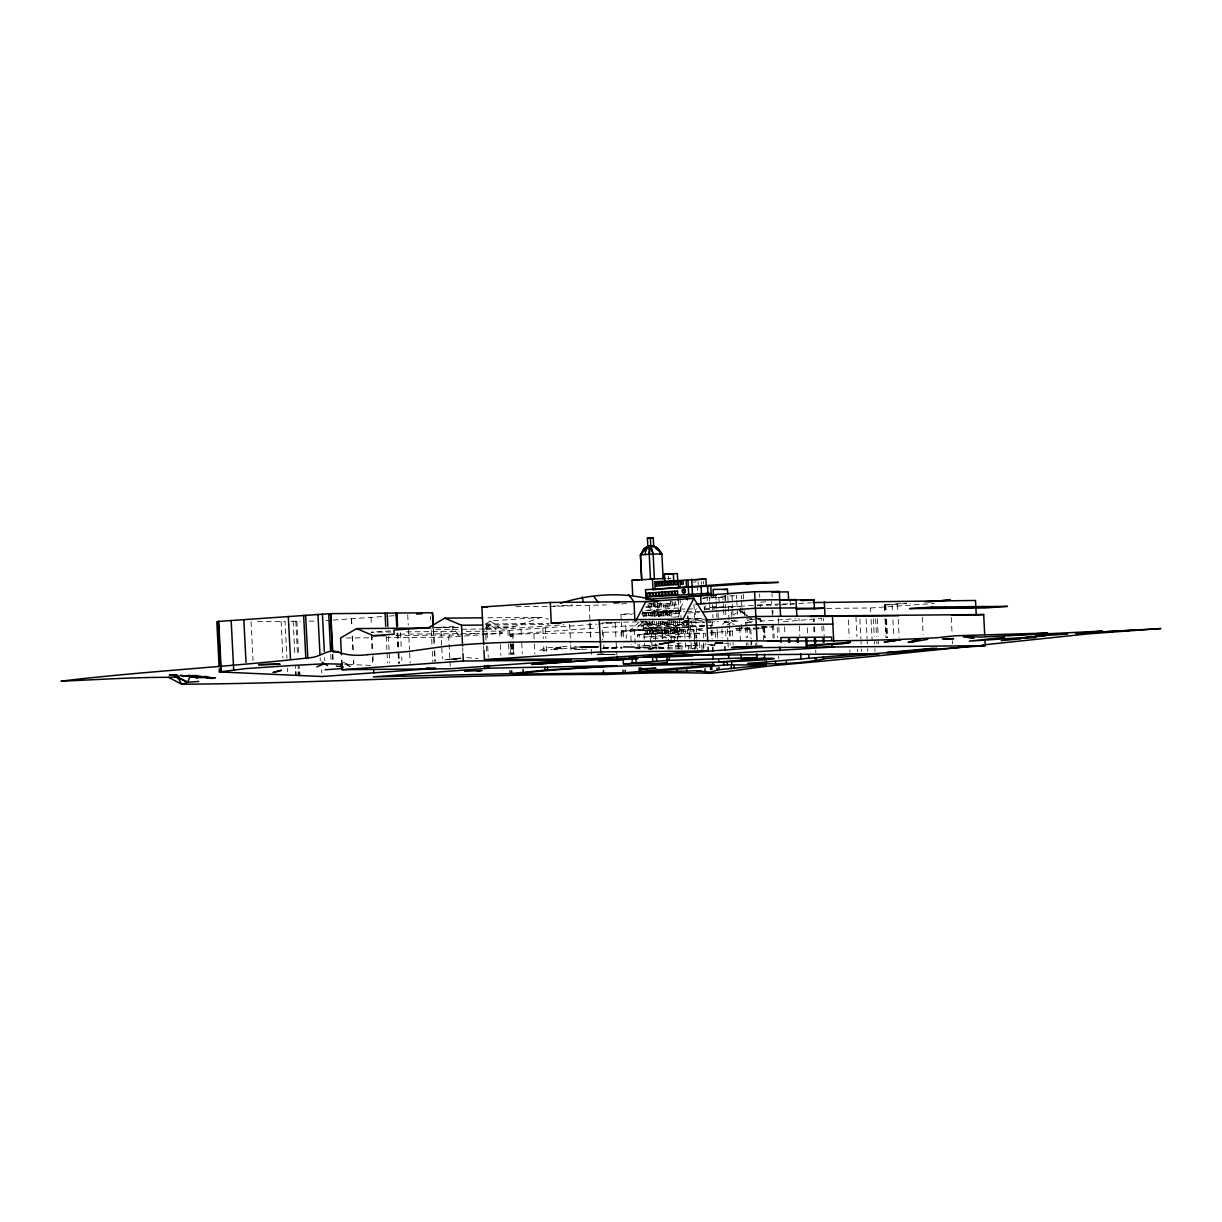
<?xml version="1.0" encoding="UTF-8"?>
<svg xmlns="http://www.w3.org/2000/svg" width="1222" height="1222" viewBox="0 0 1222 1222"><rect width="100%" height="100%" fill="white"/><g stroke="black" fill="none" stroke-linecap="round" stroke-linejoin="round"><path stroke-width="0.75" stroke-dasharray="5 3.75" d="M678.622 617.018L680.089 609.075L683.74 601.499M711.448 626.351L712.777 621.754M704.315 608.862L705.781 605.837M639.182 622.044L630.567 630.002L631.316 644.697M656 648.485L654.977 628.276L630.567 630.002L634.462 629.91L643.077 621.967M653.251 621.326L642.192 630.506L641.733 621.326M658.78 616.728L664.31 612.13L684.916 611.703M722.63 624.366L728.159 619.768M733.689 615.17L736.454 612.879M485.882 624.137L490.068 621.005L541.285 617.339L548.388 619.08M484.706 629.315L490.266 625.129L502.242 633.302L502.028 629.177L490.068 621.005M676.255 621.708L663.607 622.716L649.921 631.285L650.852 649.661M727.075 625.084L734.682 620.333M693.76 629.437L649.921 631.285L665.547 630.033L690.705 620.547L693.76 629.437L694.783 649.646M486.264 628.841L513.759 626.871L541.285 617.339L484.477 617.813M649.386 648.76L649.218 645.46L647.843 645.766L648.011 649.065L655.007 648.363M745.588 625.038L745.451 622.472L752.706 621.738M510.292 636.723L510.154 634.218L623.189 631.835L712.502 625.221L706.774 625.267M884.606 610.863L884.3 604.921L906.571 603.118M461.091 658.139L444.258 659.788L461.351 658.032L452.522 658.841L456.341 658.857M552.726 647.339L545.256 648.042L538.887 650.684L552.237 649.539M884.3 604.921L910.512 603.332M783.546 621.677L821.459 618.485L821.596 621.02M710.028 632.859L764.437 628.276L764.911 637.472M599.223 654.534L606.081 653.953M667.304 578.693L671.031 578.388L667.319 578.357M621.204 619.921L620.929 614.406L633.622 613.383M671.245 612.482L642.818 612.726L683.556 610.374M641.367 613.979L683.633 610.588M683.48 621.127L690.705 620.547M692.95 582.161L696.097 581.932M325.953 620.608L331.345 620.211M333.148 620.089L387.496 616.193M389.329 616.071L394.141 615.72M709.615 602.507L709.875 607.609L723.439 607.502L722.92 597.298L703.735 597.818L704.101 604.905M720.98 596.26L734.559 595.71M722.92 597.298L701.978 598.337M645.537 606.998L678.515 604.63M678.684 607.945L644.605 610.389L671.122 610.267M765.705 601.789L760.023 602.202L760.267 607.166M709.875 607.609L731.306 606.937L732.039 621.54M719.346 607.029L740.303 606.28M390.429 630.842L371.091 632.232L390.994 632.018M431.763 627.879L456.02 626.138M485.226 624.045L548.999 623.403M642.818 612.726L678.806 610.145M704.758 608.831L753.791 605.318M757.396 605.058L780.98 603.943M458.724 627.39L432.313 627.971M486.555 625.404L490.266 625.129M781.316 604.859L805.649 603.103M807.513 602.981L811.24 602.706M678.974 613.444L642.986 616.025L671.413 615.781M687.971 613.077L699.213 612.268M484.431 628.979L431.702 629.758M502.028 629.177L564.014 624.732M673.459 617.171L679.127 616.759L678.347 601.331M482.171 631.224L499.661 631.102L596.489 624.167M598.062 624.045L615.185 622.823L616.01 638.862M396.065 635.501L458.418 634.982L479.146 633.5L396.004 634.187M826.714 608.373L870.507 607.991L934.265 603.408M688.398 621.356L703.383 620.272M510.154 634.218L597.466 627.955M704.514 625.297L625.756 625.924L602.11 627.619L602.736 639.916M679.417 622.273L643.429 624.854L688.903 624.457M703.933 621.784L681.341 622.823L704.987 622.624M736.286 620.18L727.9 620.44M708.363 622.38L718.49 621.647M749.758 619.508L760.558 618.744L760.726 622.044M724.172 622.105L741.036 620.898M679.585 625.572L643.597 628.154L689.071 627.757M759.901 621.219L795.43 618.683M688.811 629.62L703.796 628.536M679.86 631.087L643.887 633.668L699.091 633.195L699.32 637.884M736.897 628.734L749.865 627.803M637.578 637.273L637.472 634.921L675.109 633.408L675.354 638.098M736.331 629.208L772.946 626.901L760.97 627.008M680.028 634.401L644.055 636.968L689.514 636.586M694.783 638.205L694.539 633.531L699.091 633.195M653.159 638.541L680.135 636.601M658.139 645.766L642.192 645.903L657.008 644.834M676.789 643.475L681.097 643.108M667.38 647.477L680.639 646.514L680.807 649.829M712.579 644.223L703.124 644.911L703.383 649.875M724.707 643.352L728.495 643.093M637.472 634.921L703.032 630.262M553.612 606.158L572.461 604.89M549.854 606.402L606.372 604.905M621.57 603.897L629.177 603.393M646.071 621.647L602.645 622.67M658.658 622.166L666.036 621.677M684.519 620.44L704.834 619.096M603.072 648.515L621.815 648.21M561.952 648.806L569.284 648.393M603.515 647.904L621.738 647.018M642.192 645.903L644.498 645.796L643.246 621.097M602.614 648.485L615.43 647.95M562.013 646.652L569.406 646.362M635.18 648.042L656.749 648.042M603.576 648.057L621.861 647.4M577.655 649.371L583.047 649.172M656.993 647.278L634.936 647.95M694.539 633.531L705.293 633.271L705.522 638.067M574.065 649.493L586.713 649.172M598.2 653.938L605.532 653.755M600.277 654.641L608.434 654.442M610.465 654.396L614.544 654.289M610.129 654.564L616.239 654.412M603.088 648.393L617.018 647.049L622.303 647.843M686.779 611.672L699.9 611.397M642.909 613.184L654.06 612.955L653.587 603.775M620.929 614.406L632.08 614.177M704.269 626.489L667.67 627.253L621.769 630.934L704.529 629.223M597.054 654.732L612.802 654.442L597.711 654.488M406.315 631.866L459.075 631.377M670.786 603.653L648.057 603.851L648.225 607.166M782.828 603.928L793.872 603.836M515.883 606.708L547.96 606.418M757.472 605.287L777.727 605.104M646.331 607.181L670.954 606.967M712.38 606.524L716.367 606.494M680.089 609.075L685.679 609.03M687.543 609.014L696.861 608.938M704.85 609.427L714.366 609.35M685.771 618.546L702.543 618.393L688.628 618.943L689.788 641.871M746.367 618.867L760.558 618.744M688.734 621.143L684.946 621.173L685.114 624.488M705.751 621.769L714.839 621.692M601.988 622.93L615.185 622.823M486.188 625.038L548.785 624.503M434.406 627.543L458.968 627.329M485.424 627.115L513.759 626.871M486.356 629.299L496.254 629.223M735.644 628.52L754.784 628.352M756.479 628.337L764.437 628.276M643.719 630.369L689.177 629.972M482.69 633.47L502.242 633.302L448.718 637.136L386.121 637.655M346.284 637.991L372.847 637.777M667.716 645.674L697.136 645.338M648.011 649.065L656.947 648.989M667.472 648.897L674.651 648.836M675.461 648.836L682.64 648.775M691.331 648.699L696.112 648.653M257.491 621.479L285.062 621.311L286.941 658.246M291.08 621.265L300.368 621.204M309.074 621.158L316.437 621.112M745.451 622.472L753.271 622.41M466.178 631.331L480.307 631.239M634.829 647.385L647.797 647.37L636.036 647.08M370.587 665.394L344.237 664.264M466.712 657.573L478.062 658.627M574.309 646.575L579.61 647.248M455.852 659.773L450.658 658.948L457.563 659.895M724.066 621.524L734.468 624.35M343.168 662.217L351.294 665.822M740.883 611.321L747.513 614.299M757.472 618.744L764.117 621.723M350.256 666.464L344.069 663.21L349.859 666.54M747.222 620.073L753.668 623.617M663.607 622.716L678.134 630.689L678.684 641.718M750.323 617.431L739.218 610.588L746.627 615.598M664.31 612.13L672.237 617.034M680.165 621.937L688.108 626.825L687.543 615.812M751.072 618.607L752.553 619.615M645.827 621.891L654.977 628.276M640.404 620.913L651.082 628.352L652.105 648.561M458.418 634.982L453.148 627.787L448.718 637.136L449.849 659.468M647.797 604.768L655.695 617.416M951.251 617.492L951.999 632.095M952.442 640.863L952.595 643.78M922.259 617.095L923.145 634.707M897.467 604.432L897.773 610.389M898.216 619.294L899.117 637.136M892.121 604.89L892.427 610.863M892.885 619.829L893.633 634.783M885.813 604.615L886.118 610.542M886.561 619.447L887.462 637.242M885.522 604.676L885.782 610.878M886.271 619.508L887.141 637.685M885.247 604.722L885.553 610.664M885.996 619.569L886.897 637.365M884.82 604.814L885.11 610.756M885.568 619.676L886.469 637.502M884.988 618.301L885.965 637.624M877.289 618.806L878.175 636.372M878.435 641.397L878.557 643.902M875.624 618.821L876.51 636.387M876.77 641.397L876.892 643.902M873.318 618.821L874.204 636.326M874.448 641.321L874.57 643.826M874.83 648.821L874.952 651.326M870.507 607.991L870.706 611.794M871.087 619.432L872.157 640.389M866.108 618.867L867.116 638.785M867.238 641.275L867.36 643.765M867.62 648.745L867.742 651.234M859.906 619.157L860.899 639.014M861.036 641.504L861.159 643.979M861.403 648.943L861.541 651.433M855.935 616.85L856.943 636.723M857.569 649.157L857.691 651.647M848.312 619.905L849.198 637.395M849.84 649.89L849.962 652.38M823.292 618.332L823.429 620.837M823.689 625.878L824.193 635.959M821.841 626.092L822.238 633.714M814.112 619.096L814.249 621.692M814.509 626.855L814.891 634.615M815.685 650.135L815.807 652.716M813.348 619.172L813.485 621.754M813.745 626.947L814.142 634.737M807.391 627.864L807.773 635.379M798.928 618.424L799.051 620.944M799.31 625.985L799.814 636.051M790.084 599.956L790.359 605.409M784.555 626.84L784.952 634.676M778.399 618.454L779.269 635.608M777.192 627.466L777.727 637.915M778.643 656.199L778.781 658.811M772.014 593.678L772.182 596.978M772.823 610.221L772.991 613.52M773.557 624.87L774.229 637.93M771.647 601.27L771.785 604.035M772.105 610.374L772.472 617.721M772.457 625.481L773.098 638.342M764.544 627.482L765.064 637.808M763.933 628.276L764.407 637.472M762.925 626.642L763.842 641.81M759.595 593.938L759.763 597.237M756.8 642.68L756.907 644.972M755.715 643.444L756.006 649.157M750.812 629.422L751.27 638.648M749.697 628.398L750.155 637.441M746.841 622.166L746.963 624.717M747.1 627.283L747.62 637.533M747.879 642.665L748.001 645.231M745.71 627.604L746.23 637.869M746.489 643.001L746.749 648.134M743.343 594.075L743.602 599.04M744.183 610.603L744.427 615.567M741.311 595.221L741.494 598.765M741.586 600.537L741.846 605.852M741.937 607.624L742.304 614.712M740.395 608.113L740.761 615.414M741.204 624.198L741.464 629.162M739.753 627.589L740.593 644.131M736.53 595.267L736.698 598.811M736.79 600.582L737.156 607.67M737.248 609.442L737.508 614.758M732.024 595.588L732.65 607.991M732.742 609.763L733.017 615.078M732.421 630.98L732.772 637.945M733.017 642.589L733.124 644.911M730.099 630.827L730.451 637.578M727.823 596.199L728.159 602.996M728.327 606.387L729.488 629.269M729.442 631.224L729.809 638.235M730.038 642.909L730.16 645.247M725.349 595.358L725.608 600.323M727.258 628.765L727.915 641.626M728.007 643.459L728.19 647.141M724.845 595.649L725.471 608.052M725.562 609.824L725.837 615.14M725.624 631.026L725.975 637.777M723.531 609.32L723.898 616.621M721.881 628.933L722.339 637.96M718.857 597.543L719.147 603.24M718.017 612.528L718.307 617.996M715.848 596.29L716.031 599.697M716.107 601.392L716.642 611.978M716.734 613.795L716.917 617.446M717.1 628.963L717.574 638.144M717.131 632.263L717.375 636.937M715.176 632.431L715.42 637.181M712.289 604.6L712.701 612.864M712.793 614.513L712.961 617.828M712.747 630.14L713.159 638.327M711.632 630.017L712.105 639.198M709.356 597.421L709.524 600.812M710.792 625.603L710.914 628.062M711.036 630.537L711.418 637.945M707.095 597.176L707.263 600.491M703.521 581.397L703.658 584.147M704.193 606.677L704.361 610.221M705.766 642.864L705.888 645.262M701.275 581.565L701.413 584.315M703.215 633.317L703.46 638.052M703.689 642.803L703.933 647.538M702.024 649.967L701.779 645.002L692.339 645.69L692.507 648.989M698.129 581.779L698.266 584.544M697.258 587.095L697.426 590.409M699.564 642.558L699.916 649.585M695.333 609.503L696.769 638.098M696.861 639.671L697.35 649.539M696.036 633.225L696.265 637.93M696.509 642.619L696.861 649.676M693.943 604.142L694.844 621.861M694.814 633.515L695.043 638.205M695.287 642.879L695.517 647.553M695.013 642.894L695.257 647.568M690.231 625.404L690.858 637.731M691.117 642.665L691.362 647.599M689.956 645.399L690.125 648.699M688.139 616.392L689.468 642.573M688.673 649.264L688.505 645.949L681.769 646.438L681.937 649.753M686.84 621.158L687.008 624.473M687.283 629.987L687.451 633.286M685.389 630.002L685.557 633.302M684.794 633.317L685.038 638.037M685.282 642.757L685.511 647.477M683.052 621.204L683.22 624.503M683.495 630.017L683.663 633.317M680.089 598.032L681.326 624.518M681.601 630.033L681.769 633.332M679.218 618.515L680.211 637.93M678.775 643.551L679.065 649.065M677.37 621.25L677.538 624.549M677.584 627.955L678.088 638.021M678.347 643.047L678.592 648.072M677.11 628.001L677.614 638.067M677.874 643.093L678.134 648.134M675.354 601.545L675.522 604.844M675.797 610.358L675.965 613.673M676.698 628.001L676.866 631.3M677.141 636.815L677.309 640.114M675.476 621.265L675.644 624.564M675.919 630.078L676.087 633.393M674.101 602.125L674.559 611.306L654.137 611.733L653.678 602.553M675.705 645.124L675.827 647.477M673.582 621.28L673.75 624.579M674.025 630.094L674.193 633.408M672.528 605.058L672.36 601.759L669.351 601.972L669.519 605.272M672.803 610.572L672.971 613.887M673.689 628.215L673.857 631.514M674.147 637.029L674.315 640.343M670.679 601.316L671.581 619.096M671.688 621.295L671.856 624.61M672.131 630.109L672.299 633.424M668.449 576.005L668.617 579.579M669.809 610.786L669.977 614.101M670.695 628.429L670.863 631.728M671.138 637.242L671.306 640.557M668.892 603.668L669.06 606.983M669.351 612.497L669.519 615.796M669.793 621.311L669.962 624.625M670.236 630.124L670.404 633.439M666.998 603.699L667.166 606.998M667.456 612.512L667.624 615.812M667.899 621.326L668.067 624.641M668.342 630.14L668.51 633.454M666.83 610.725L667.304 619.905M667.395 621.738L668.419 641.947M668.51 643.795L668.785 649.294M665.104 603.714L665.272 607.013M665.562 612.528L665.73 615.827M666.005 621.341L666.173 624.656M666.448 630.17L666.616 633.47M665.547 630.033L666.005 639.213M663.806 611.214L663.974 614.529M664.707 628.856L664.875 632.156M663.21 603.729L663.378 607.029M663.668 612.543L663.821 615.857M664.111 621.356L664.279 624.671M664.554 630.185L664.722 633.485M661.316 603.744L661.484 607.044M661.759 612.558L661.927 615.873M662.217 621.372L662.385 624.686M662.66 630.201L662.828 633.5M662.446 634.31L662.675 638.984M660.369 602.614L660.537 605.929M660.812 611.428L660.98 614.742M661.698 629.07L661.866 632.385M659.422 603.76L659.59 607.059M659.865 612.573L660.033 615.888M660.323 621.387L660.491 624.702M660.766 630.216L660.934 633.515M657.528 603.775L657.696 607.074M657.971 612.589L658.139 615.903M658.429 621.418L658.597 624.717M658.872 630.231L659.04 633.531M657.36 602.828L657.528 606.143M657.818 611.642L657.986 614.956M658.704 629.284L658.872 632.599M655.634 603.79L655.802 607.09M656.077 612.604L656.245 615.919M656.535 621.433L656.703 624.732M656.978 630.247L657.146 633.546M654.366 603.042L654.534 606.356M654.809 611.871L654.977 615.17M655.71 629.498L655.878 632.813M654.182 612.619L654.35 615.934M654.641 621.448L654.809 624.748M651.845 603.821L652.013 607.135M652.288 612.634L652.456 615.949M652.747 621.463L652.915 624.763M653.19 630.277L653.358 633.592M651.54 606.57L651.372 603.256L648.378 603.469L648.546 606.784M651.815 612.085L651.983 615.384M652.258 620.898L652.426 624.198M652.716 629.712L652.884 633.027M649.951 603.836L650.119 607.151M650.394 612.665L650.562 615.964M650.852 621.479L651.02 624.778M648.821 612.298L648.989 615.598M649.264 621.112L649.432 624.427M649.707 629.926L649.875 633.24M648.5 612.68L648.668 615.98M648.958 621.494L649.126 624.793M649.401 630.308L649.569 633.622M646.606 612.696L646.774 615.995M647.064 621.509L647.232 624.824M647.507 630.323L647.675 633.638M645.827 612.512L645.98 615.812M646.27 621.326L646.438 624.641M646.713 630.14L646.881 633.454M644.712 612.711L644.88 616.01M645.17 621.524L645.323 624.839M645.613 630.338L645.781 633.653M642.711 610.526L643.062 617.568M639.198 634.875L639.32 637.227M639.671 644.254L639.9 648.928M637.945 644.3L638.174 648.989M634.462 629.91L635.211 644.62M625.756 625.924L626.382 638.312M623.189 631.835L623.449 636.937M621.295 621.754L622.135 638.281M621.005 631.881L621.265 636.983M616.132 641.55L616.545 649.569M616.682 652.243L616.82 654.916M603.133 632.324L603.393 637.41M603.775 645.063L603.897 647.599M589.768 623.037L590.577 639.091M569.651 624.335L570.613 643.154M570.705 645.048L571.086 652.579M545.455 627.818L545.99 638.342M546.387 646.224L546.799 654.121M542.828 628.016L543.362 638.556M543.759 646.469L544.157 654.381M533.877 634.019L534.136 639.03M534.396 644.04L534.9 654.06M521.076 629.574L521.489 637.548M521.763 642.879L522.298 653.51M513.011 634.187L513.133 636.693M513.515 644.193L514.019 654.198M512.736 634.035L512.98 639.014M513.103 641.519L513.744 653.984M512.385 634.203L512.507 636.693M512.889 644.193L513.393 654.182M511.972 634.203L512.094 636.708M512.476 644.193L512.98 654.198M511.56 634.203L511.697 636.708M512.079 644.193L512.583 654.198M510.796 634.172L510.995 636.708M511.3 644.177L511.881 654.213M510.674 644.223L511.178 654.213M509.574 630.399L509.986 638.449M510.109 641.138L510.796 654.564M507.909 630.521L508.321 638.602M508.581 643.994L509.131 654.778M499.661 631.102L500.073 639.198M500.333 644.574L500.883 655.359M486.57 623.953L487.41 640.542M487.685 646.071L488.25 657.13M485.776 635.104L486.066 640.634M486.341 646.163L486.768 654.457M483.591 646.407L483.729 649.172M462.68 647.828L462.878 651.601M449.94 661.331L450.215 666.907M440.974 631.499L441.661 645.094M441.799 647.813L442.349 658.689M433.566 628.505L434.36 644.116M434.711 651.051L435.231 661.453M433.336 630.063L434.039 643.902M434.39 650.822L434.925 661.209M430.541 616.591L430.724 620.058M431.244 630.476L431.946 644.345M432.298 651.28L432.832 661.682M407.72 614.742L408.24 625.145M408.423 628.612L409.477 649.401M409.645 652.869L410.18 663.256M400.495 632.721L401.198 646.637M401.717 657.069L401.901 660.552M397.929 633.164L398.784 649.921M398.952 653.266L399.457 663.317M397.41 633.149L398.265 649.875M398.433 653.22L398.937 663.256M397.074 633.149L397.929 649.875M398.097 653.235L398.601 663.271M388.367 636.402L389.039 649.676M389.207 652.991L389.711 662.966M386.228 636.326L386.9 649.569M387.069 652.869L387.573 662.798M370.984 617.385L371.335 624.335M371.87 634.768L372.756 652.151M372.924 655.618L373.275 662.584M371.228 635.028L372.084 651.769M372.374 657.344L372.649 662.935M351.569 618.775L351.921 625.695M352.455 636.097L353.158 649.951M353.677 660.338L353.861 663.806M351.356 618.79L351.707 625.71M352.242 636.112L352.944 649.967M353.464 660.369L353.647 663.821M332.888 654.396L333.209 660.674M332.521 654.396L332.842 660.659M330.765 654.473L331.086 660.735M324.64 657.543L324.792 660.659M321.646 669.58L321.814 673.047M320.149 657.696L320.301 660.781M296.87 621.234L298.596 655.206M299.115 665.394L299.283 668.801M295.831 621.234L297.542 655.129M298.061 665.303L298.229 668.694M293.158 621.25L294.869 654.992M295.388 665.119L295.556 668.495M287.445 668.312L287.613 671.672M281.091 621.326L282.954 658.016M251.045 621.524L253.03 660.644M657.757 603.378L658.383 616.53M589.279 606.051L590.898 639.885M591.356 649.294L591.708 656.81M766.713 626.321A32.444 0.962 -2.9 0 1 760.756 626.81M743.343 627.909A32.444 0.962 -2.9 0 1 736.652 628.245"/><path stroke-width="1.5" d="M751.27 644.529L751.423 641.596M656.413 548.709L653.678 546.066L653.251 537.787L647.4 538.092L647.828 546.356L640.45 554.956L641.703 579.885L640.45 554.956L643.597 549.442A11.64 11.151 -75.5 0 1 647.034 546.876L648.393 546.31M660.231 554.131L661.896 553.872L658.322 548.831A11.334 9.425 60.2 0 0 654.931 546.54L646.621 546.998A11.334 9.241 -61.7 0 0 643.475 549.671L640.985 555.063M644.849 554.605L646.407 549.396A10.586 7.454 85.4 0 1 648.439 546.845L649.294 546.234M644.131 550.71L647.828 546.356L650.746 546.127L653.128 554.055L654.396 578.861L650.486 579.06L649.233 554.253L650.746 546.127L650.333 537.848M367.455 654.671C357.068 656.031 345.857 655.343 336.019 651.463C326.549 649.707 320.011 656.932 311.091 657.573C227.72 667.105 144.395 671.122 61.1 681.143C96.859 679.768 132.556 677.248 168.437 677.324L181.666 684.213L187.883 682.212L190.006 676.01L197.536 677.874L186.691 675.934M635.822 620.776L645.827 601.606L693.852 598.398L706.683 618.974L707.752 641.535M668.235 620.165L683.022 619.187L693.852 598.398M650.18 546.173L649.707 546.692A11.64 5.148 65.3 0 0 648.897 549.106L649.233 554.253L661.896 553.872L663.134 578.8M430.419 627.986L356.58 628.597L340.602 638.037L341.442 654.793M482.583 617.828L444.716 618.149L428.739 627.589L393.912 630.078L394.11 634.203L373.397 635.7L356.58 628.597M639.121 667.731L639.366 672.421L700.985 670.649L696.433 670.97L710.761 672.1L719.025 669.641L766.301 665.073L766.194 662.782M917.829 639.412L908.099 642.451L919.952 639.58L911.612 642.085L927.758 639.305M316.788 666.83L323.127 664.294M342.374 664.188L324.945 663.76L290.79 665.547L246.325 668.556L219.364 671.932L219.212 668.801M560.409 647.217L553.963 649.417L557.522 649.05M712.793 665.089L714.488 664.524C646.942 664.508 579.335 666.326 512.186 674.208L625.252 672.711L712.793 665.089L712.67 662.63M560.623 603.225C591.692 593.48 626.351 591.295 657.665 601.499L653.862 601.743M825.996 658.566L879.076 653.938L857.829 654.121L747.543 663.531C773.511 664.111 799.845 664.233 825.339 658.627M1004.667 637.273L969.306 641.122L1029.016 637.197M433.306 623.312L432.466 612.741L330.459 613.658L218.264 621.433L216.829 621.738L219.044 665.669M806.871 645.415L850.39 642.298L842.447 643.872L809.376 645.644M850.283 642.024L843.531 643.261L850.39 642.298M510.093 673.643L373.352 676.881L488.8 668.19L617.354 665.623L547.593 669.9L510.093 673.643L509.956 670.939M670.389 642.39L659.406 644.147L674.452 641.871M900.736 639.916L884.178 641.993L894.947 640.771M477.252 671.153L482.155 670.542M1045.711 635.684L1019.637 638.296L1035.523 637.655M975.003 645.812C909 652.747 843.119 659.544 777.055 665.211C754.478 667.319 732.299 671.504 709.768 673.337C675.186 672.085 640.527 673.017 605.868 674.498C464.329 673.887 323.097 683.404 181.666 684.213L177.572 677.034L168.437 677.324M982.045 645.033L1088.145 633.867L1160.9 628.551L1076.047 633.424L1102.412 631.071L980.288 637.074L967.931 636.616M1042.87 635.776L1019.637 638.296L1026.511 637.701M435.582 668.388L321.997 676.514L219.364 671.932M333.27 652.09L338.662 651.57M1043.451 635.303L1035.294 636.066L1067.692 634.081M936.648 648.195L894.55 652.716L886.714 652.502L933.073 648.271M1001.23 640.664L1020.889 638.846M928.812 601.789L939.749 600.873M943.094 600.582L950.365 599.971L925.069 601.789M599.483 659.926L606.356 659.345M628.23 657.772L635.516 657.161M618.729 658.78L626.229 658.139M626.703 659.406L598.551 660.69L637.93 658.459L617.522 659.636L617.354 656.26M1016.612 635.364L1020.263 635.073M653.251 537.787L647.4 538.092M651.998 546.188L653.678 546.066L661.896 553.872M640.45 554.956L649.233 554.253M632.691 595.007L631.957 580.313L665.455 578.403M631.973 657.558L632.248 663.072L669.351 660.323L756.968 657.573L756.785 653.907M623.251 660.338L623.449 664.004L636.143 662.981L635.868 657.482M666.937 657.589L667.227 663.103L651.601 664.356L718.78 662.034A32.444 0.962 -2.9 0 0 764.59 659.712A32.444 0.962 -2.9 0 0 764.682 658.337L741.342 658.826L741.143 655.16M741.342 658.826L756.968 657.573M764.682 658.337L718.78 662.034L718.673 659.956M766.301 665.073L727.334 664.829L639.366 672.421M325.113 669.717L342.297 668.633M664.722 581.412L664.371 574.248L677.339 573.561L677.706 580.74L670.13 581.03M671.947 573.958L664.371 574.248M745.985 583.933L778.445 582.39L746.718 582.665L655.175 589.218L654.809 581.779L705.873 579.014L706.255 586.453M694.631 579.824L705.873 579.014M707.385 586.377L710.761 586.132L711.25 596.061M766.026 582.497L706.102 586.453M723.867 589.554L727.472 589.31L727.732 594.472M645.888 597.115L707.966 593.312M416.702 614.101L422.094 613.719M647.843 599.36L754.6 591.708L779.315 591.494L780.583 616.3M689.697 596.519L679.738 597.176M699.763 595.985L692.568 596.504L691.683 579.136M779.315 591.494L771.937 592.028L788.19 591.876L788.602 600.155L779.575 600.231M695.99 604.203L755.013 599.971L795.996 599.62L796.836 616.148M786.525 600.292L795.996 599.62M801.097 600.674L814.005 599.742L814.463 608.831L824.59 608.113L796.805 608.357M813.088 602.568L975.523 600.46L976.256 615.063L983.679 614.529L984.703 634.676M702.971 612.008L755.425 608.25L796.408 607.884M705.262 620.134L755.853 616.514L983.679 614.529M961.072 608.174L983.603 606.57M707.553 628.276L756.265 624.778L832.839 624.106M342.191 669.687L463.352 661.01L571.468 660.109L450.322 668.77L342.191 669.687L341.732 660.369M651.601 655.236L757.426 647.645L985.253 645.674L984.978 640.175M611.855 658.704L531.616 664.463L587.492 660.522M697.64 655.252L834 646.988M985.253 645.674L872.829 653.739L648.347 655.679M367.486 654.656L407.843 651.555L441.616 646.789C514.951 638.602 588.912 643.368 662.66 640.832C754.432 640.191 845.792 642.879 937.534 637.67L954.962 635.791L1047.697 633.011L1007.753 635.486M174.945 676.683L187.883 682.212L198.667 681.464M483.713 644.62L481.911 607.013L550.297 602.461L657.665 601.499M614.055 603.042L619.493 602.675M550.297 602.461L551.275 623.144L599.299 619.936L683.022 619.187M483.973 650.257L484.431 659.666L600.827 651.906L708.21 650.944L708.027 647.186M708.21 650.944L591.799 658.689L484.431 659.666M1076.047 633.424L1140.783 629.697M762.085 645.964L731.596 647.507L750.491 646.637M571.117 648.286L576.265 648.042M632.416 657.68L698.694 654.473M464.559 671.229L480.735 670.557M183.071 676.285L190.006 676.01M579.702 647.034L598.306 646.728L581.733 647.064M693.042 655.863L643.2 657.161L683.908 656.336M629.742 657.91L636.876 657.742M610.358 659.055L616.468 658.902M600.537 659.88L608.693 659.681M631.957 580.313L639.381 580.16M632.248 663.072L636.143 662.981M623.449 664.004L667.227 663.103M176.976 674.743L169.384 674.895L179.237 676.117M943.43 638.831L953.71 638.678L942.33 638.831M654.809 581.779L666.189 581.687M707.691 586.163L710.761 586.132M702.711 586.484L645.506 589.676L646.01 599.59M652.655 589.615L656.229 589.584M727.472 589.31L713.113 589.432L713.465 596.321M706.53 593.617L711.128 593.571M716.184 595.45L700.634 595.572L701.046 603.851M647.797 596.55L646.194 596.565L646.026 593.25M693.516 596.489L688.734 596.535L687.986 580.511L686.184 580.633L686.504 586.972M790.084 599.956L814.005 599.742M481.911 607.013L487.578 606.967M796.057 608.999L814.463 608.831M810.186 616.499L898.75 615.735M951.678 615.277L976.256 615.063M551.275 623.144L560.791 623.052M444.716 618.149L461.534 625.236L482.4 625.068M373.397 635.7L384.731 635.593M767.385 640.954L772.411 640.908M773.358 640.893L780.064 640.832M658.475 648.027L663.638 647.981L658.795 647.217M715.725 643.261L722.859 643.215L715.435 642.971L714.045 645.491L710.211 644.972M623.556 646.927L634.249 647.049M426.554 667.838L435.567 668.373M188.463 676.087L180.382 675.461L198.224 677.248L191.839 675.354M336.386 666.112L343.092 666.83M963.211 636.876L974.026 638.098L965.64 636.876M556.102 647.736L561.173 648.317M195.108 675.338L212.185 678.515L205.617 676.438M188.402 675.201L197.949 677.538L215.377 677.813L206.304 677.355L207.19 677.599L203.998 676.362M652.976 546.112L654.396 546.555A11.716 11.151 57.2 0 1 658.123 548.8L661.881 553.994M177.572 677.034L187.883 682.212M322.119 662.202L327.557 665.608M340.464 665.119L342.802 667.411M628.475 594.457L634.004 601.713L634.905 620.501M594.014 596.748L598.444 602.553M653.128 554.055L651.418 549.029A11.334 1.13 67.7 0 1 650.822 546.646L650.746 546.127M582.191 596.855L583.383 602.324M833.725 641.489L832.426 615.842L825.003 616.377L824.27 601.774M831.754 640.389L831.586 637.074L823.933 637.151L824.178 642.115M831.922 643.688L832.09 647.003M823.231 642.115L822.971 637.151L815.318 637.227L815.822 647.141M823.399 656.565L823.521 659.101M816.082 657.894L816.204 660.476M814.86 647.156L814.356 637.227L806.703 637.304L807.207 647.217M815.318 658.093L815.456 660.69M808.781 655.404L808.918 657.894M806.245 647.232L805.741 637.304L798.088 637.38L798.333 642.329M800.716 653.694L800.96 658.719M797.386 642.344L797.126 637.38L789.473 637.441L789.718 642.405M788.77 642.421L788.511 637.456L780.858 637.517L781.102 642.482M786.281 660.812L786.403 663.424M779.85 647.049L780.033 650.852M775.42 661.408L775.542 664.02M766.24 661.026L766.377 663.592M765.69 662.798L765.797 665.089M764.468 654.213L764.59 659.712M754.6 591.708L757.044 640.023M757.839 663.24L757.961 665.532M752.553 664.02L752.676 666.311M734.193 665.822L734.3 668.144M731.703 662.385L731.81 664.646M731.23 666.28L731.336 668.617M728.572 654.488L728.755 658.154M727.227 662.584L727.334 664.829M724.875 646.667L725.043 649.967M723.607 662.813L723.714 665.073M718.903 667.304L719.025 669.641M716.993 668.113L717.115 670.496M712.732 647.538L712.9 650.837M712.945 655.74L713.129 659.406M708.103 595.801L707.599 585.873L701.046 585.934L701.55 595.847M711.754 667.075L711.876 669.519M710.517 667.212L710.639 669.656M705.018 668.862L705.14 671.245M692.11 662.385L692.232 664.844M687.131 596.55L687.299 599.849M686.596 668.724L686.703 671.092M681.28 580.985L681.448 584.299L683.251 584.162L683.083 580.862L678.134 581.214L678.454 587.553M679.936 581.092L680.257 587.431M678.149 597.191L678.317 600.781M673.353 573.607L673.719 580.771M676.896 668.587L677.003 670.924M669.06 654.809L669.351 660.323M655.817 582.879L655.985 586.178M652.456 578.663L653.022 589.691M656.458 657.665L656.657 661.346M656.993 669.381L657.115 671.718M652.579 657.742L652.762 661.423M640.863 667.67L641.092 672.344M625.129 670.16L625.252 672.711M622.945 670.145L623.067 672.696M616.957 657.589L617.079 660.262M616.713 656.871L616.881 660.231M603.454 670.481L603.576 673.032M547.456 667.273L547.593 669.9M544.829 667.563L544.966 670.191M523.108 669.473L523.245 672.146M511.606 670.679L511.743 673.368M488.663 665.425L488.8 668.19M487.318 665.516L487.456 668.281M484.569 665.791L484.722 668.571M461.534 625.236L462.588 645.949M462.97 653.48L463.352 661.01M432.466 612.741L433.168 626.596M396.921 613.062L397.593 626.458M396.402 613.077L397.074 626.458M396.065 613.077L396.738 626.458M387.191 613.154L387.863 626.428M385.052 613.169L385.724 626.412M373.627 669.534L373.81 673.001M330.826 613.658L332.72 651.265M330.459 613.658L332.369 651.265M328.703 613.734L330.612 651.326M322.425 614.024L324.319 651.326M317.949 614.345L319.981 654.595M305.637 615.216L307.837 658.475M303.636 615.353L305.821 658.551M299.451 672.192L299.634 675.598M298.397 672.085L298.565 675.461M295.724 671.871L295.892 675.247M288.3 616.453L290.485 659.406M243.835 619.615L246.019 662.446M231.172 620.516L233.692 670.267M218.738 621.402L221.258 671.413M218.264 621.433L220.8 671.443M599.299 619.936L600.827 651.906M682.594 589.798L682.731 592.517L684.962 592.365L684.824 589.63L682.594 589.798M281.274 670.359L273.254 672.436L281.274 670.359M657.894 582.665L656.092 582.802L656.26 586.102L658.062 585.98L657.894 582.665M661.041 582.436L659.238 582.573L659.406 585.873L661.209 585.75L661.041 582.436M664.188 582.222L662.4 582.344L662.568 585.659L664.356 585.521L664.188 582.222M667.334 581.993L665.547 582.115L665.715 585.43L667.502 585.292L667.334 581.993M670.481 581.764L668.694 581.886L668.862 585.201L670.649 585.078L670.481 581.764M673.643 581.535L671.84 581.672L672.008 584.971L673.811 584.849L673.643 581.535M676.789 581.305L674.987 581.443L675.155 584.742L676.957 584.62L676.789 581.305M649.172 593.006L646.927 593.174L647.095 596.473L649.34 596.321L649.172 593.006M652.319 592.777L650.073 592.945L650.241 596.244L652.487 596.092L652.319 592.777M655.466 592.563L653.22 592.716L653.388 596.03L655.634 595.862L655.466 592.563M658.612 592.334L656.367 592.487L656.535 595.801L658.78 595.633L658.612 592.334M661.759 592.105L659.513 592.273L659.681 595.572L661.927 595.42L661.759 592.105M664.921 591.876L662.66 592.044L662.828 595.343L665.073 595.19L664.921 591.876M668.067 591.647L665.807 591.815L665.975 595.129L668.235 594.961L668.067 591.647M671.214 591.433L668.969 591.585L669.121 594.9L671.382 594.732L671.214 591.433M674.361 591.204L672.115 591.356L672.283 594.671L674.529 594.503L674.361 591.204M677.507 590.974L675.262 591.143L675.43 594.442L677.675 594.289L677.507 590.974M932.065 606.998L909.535 608.617L984.901 607.976L1007.432 606.372L932.065 606.998M647.477 668.587L639.549 669.137L655.893 668.266L647.477 668.587M276.34 664.065L258.499 664.707L280.098 664.264L276.34 664.065M682.441 590.058A1.94 1.573 89.5 0 0 683.74 593.006A1.94 1.573 89.5 0 0 685.175 590.165A1.94 1.573 89.5 0 0 682.441 590.058"/></g></svg>
